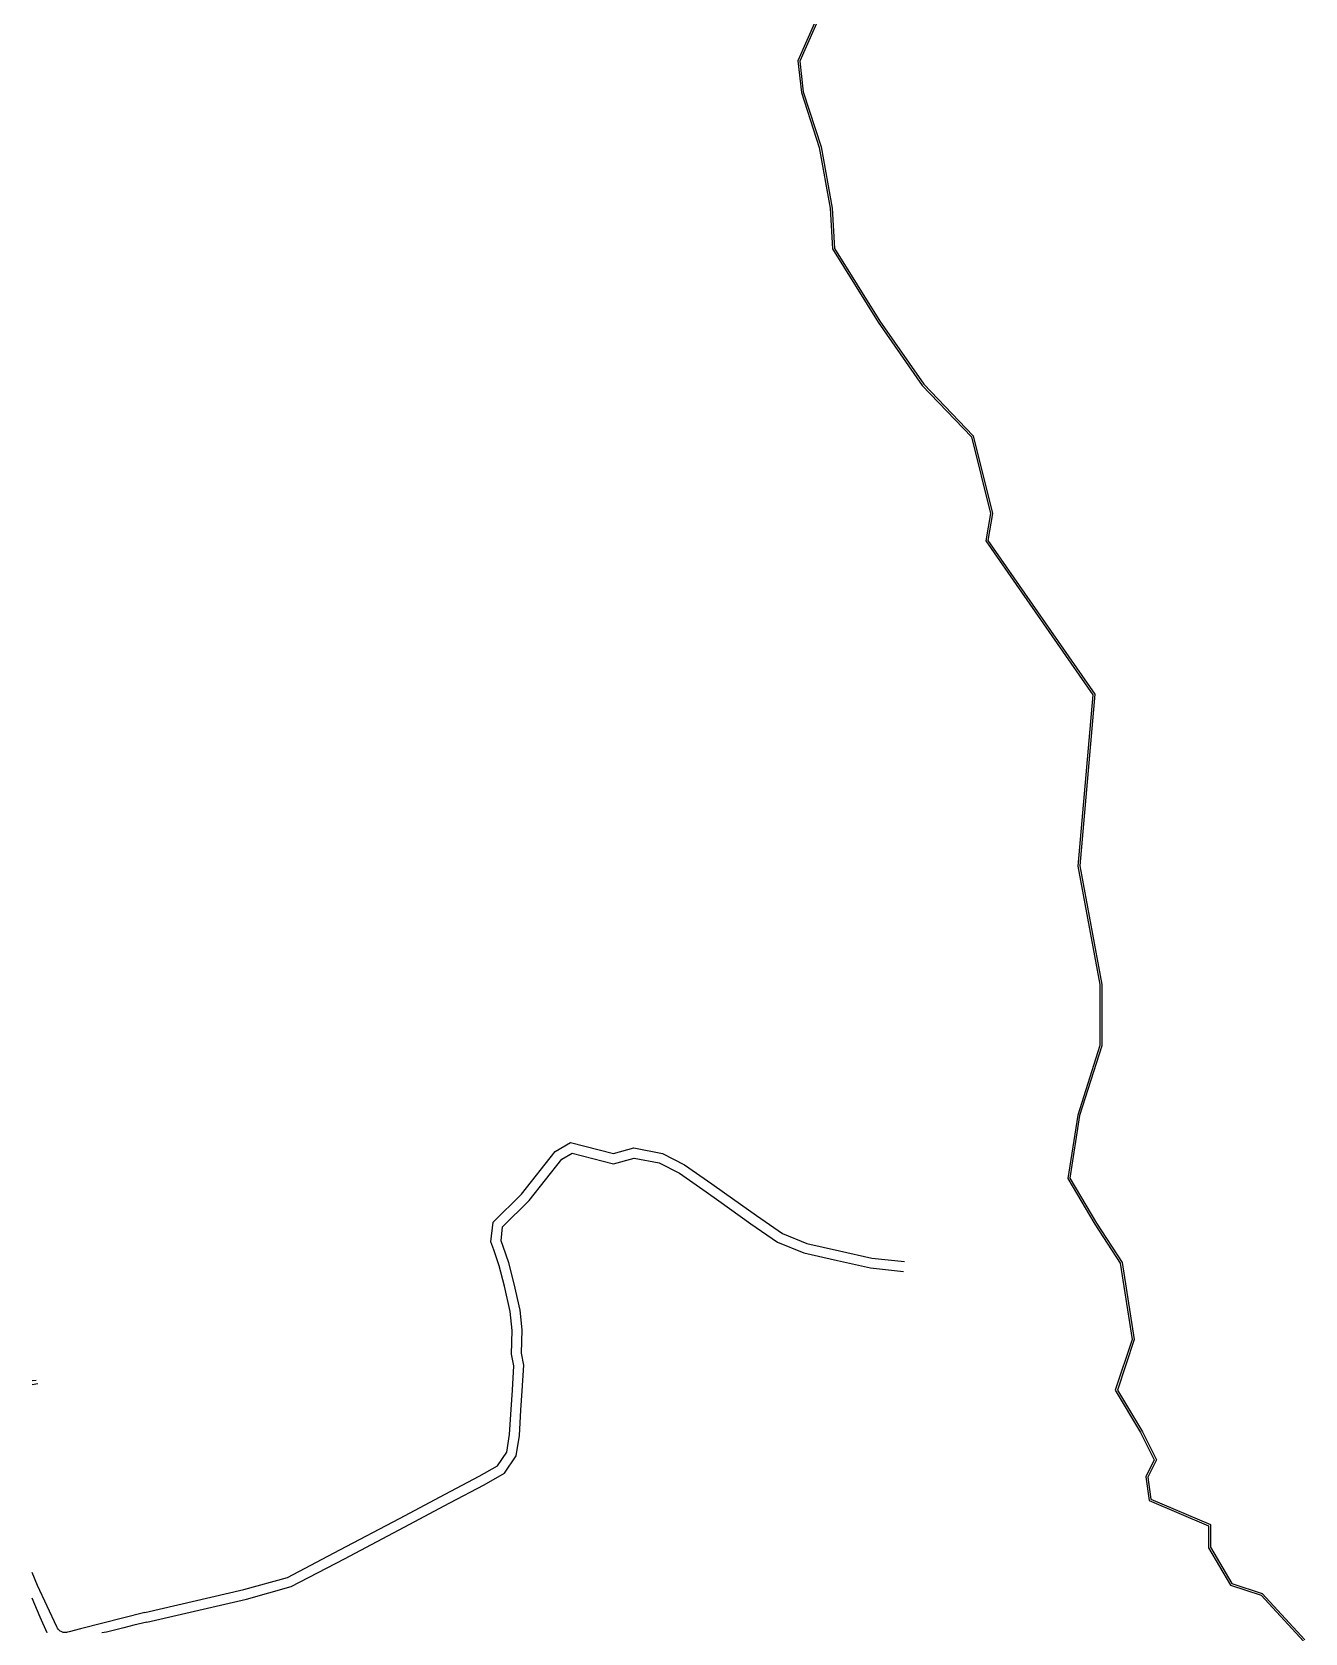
# Model space of a CAD drawing. Header units: millimetres. Extents: x 583 to 26013, y 350 to 21391.
# Drawn here: x 12591 to 13893, y 13884 to 15522 of the extents above; entities that cross this region are included whole.
import ezdxf

# ---------------------------------------------------------------- set-up
doc = ezdxf.new("R2010")
doc.units = ezdxf.units.MM
for name, color, linetype in [('105-QUADRAS_ESTRADAS', 80, 'Continuous'), ('110-CERCA_DE_ARAME', 10, 'Continuous'), ('RIOS', 140, 'Continuous')]:
    doc.layers.add(name, color=color, linetype=linetype)

msp = doc.modelspace()

# ---------------------------------------------------------------- linework, layer by layer
at = {"color": 0, "linetype": 'Continuous'}
for points in [[(12706.692, 13904.93778), (12807.9174, 13928.43055), (12852.36187, 13940.83781), (12905.88554, 13968.90597), (12966.95651, 14001.01313), (13013.52947, 14025.85102), (13048.50628, 14044.19104), (13067.15049, 14055.05328), (13076.64627, 14068.84858), (13079.43598, 14087.11289), (13081.06753, 14112.61551), (13082.33066, 14132.37955), (13083.98493, 14157.20928), (13081.54734, 14169.28539), (13082.17802, 14193.50852), (13080.23366, 14212.66876), (13074.34561, 14238.72715), (13068.91429, 14259.54481), (13063.35547, 14275.91166), (13060.4502, 14283.90387), (13062.62811, 14304.19879), (13091.84237, 14332.94531), (13126.16568, 14376.2925), (13141.92016, 14385.54946), (13185.70246, 14374.22603), (13206.43371, 14380.06468), (13235.90741, 14374.54549), (13258.29605, 14362.76955), (13286.42508, 14343.28159), (13299.25644, 14334.04095), (13332.08925, 14310.83384), (13358.39213, 14292.64774), (13383.39047, 14282.50376), (13416.84491, 14274.90368), (13450.03876, 14267.38319), (13483.32086, 14263.85677)], [(12708.51551, 13895.00241), (12810.41758, 13918.64233), (12856.10649, 13931.397), (12910.58086, 13959.96371), (12971.68293, 13992.08722), (13018.25105, 14016.92253), (13053.39602, 14035.35072), (13074.18825, 14047.46441), (13086.28041, 14065.0317), (13089.48708, 14086.02589), (13091.14693, 14111.97067), (13092.40923, 14131.72174), (13094.15232, 14157.88462), (13091.67365, 14170.16425), (13092.29133, 14193.88847), (13090.22024, 14214.29759), (13084.16053, 14241.11569), (13078.59506, 14262.44753), (13072.88442, 14279.26138), (13070.74235, 14285.15407), (13072.28525, 14299.53164), (13099.37224, 14326.18494), (13132.91116, 14368.54152), (13143.43531, 14374.72527), (13185.81461, 14363.7647), (13206.89727, 14369.70232), (13232.5526, 14364.89815), (13253.04991, 14354.11701), (13280.59752, 14335.03187), (13293.3903, 14325.819), (13326.30225, 14302.55595), (13353.5634, 14283.7073), (13380.35298, 14272.83646), (13414.60743, 14265.05463), (13448.38512, 14257.40187), (13482.25667, 14253.81299)]]:
    msp.add_lwpolyline(points, dxfattribs=at)
at = {"layer": '105-QUADRAS_ESTRADAS', "color": 0, "linetype": 'Continuous'}
for p, q in [((12595.41551, 14142.30241), (12591.21551, 14142.00241)), ((12591.21551, 14142.00241), (12591.21551, 14142.00241)), ((12597.21551, 14138.70241), (12591.21551, 14137.90241)), ((12591.21551, 14137.90241), (12591.21551, 14137.90241)), ((12684.91551, 13889.30241), (12667.21551, 13884.90241)), ((12695.21551, 13891.90241), (12684.91551, 13889.30241))]:
    msp.add_line(p, q, dxfattribs=at)
at = {"layer": '110-CERCA_DE_ARAME', "color": 0, "linetype": 'Continuous'}
for p, q in [((12591.21551, 13945.80241), (12591.21551, 13945.80241)), ((12596.91551, 13932.40241), (12591.21551, 13945.80241)), ((12591.21551, 13919.50241), (12591.21551, 13919.50241)), ((12599.51551, 13900.20241), (12591.21551, 13919.50241)), ((12616.41551, 13890.30241), (12596.91551, 13932.40241)), ((12706.51551, 13904.90241), (12640.71551, 13888.10241)), ((12606.61551, 13884.00241), (12599.51551, 13900.20241)), ((12617.11551, 13889.00241), (12616.41551, 13890.30241)), ((12618.01551, 13888.00241), (12617.11551, 13889.00241)), ((12618.71551, 13887.20241), (12618.01551, 13888.00241)), ((12619.41551, 13886.50241), (12618.71551, 13887.20241)), ((12620.11551, 13885.90241), (12619.41551, 13886.50241)), ((12640.71551, 13888.10241), (12629.21551, 13885.20241)), ((12708.51551, 13895.00241), (12695.21551, 13891.90241)), ((12606.61551, 13884.00241), (12606.61551, 13884.00241)), ((12620.91551, 13885.40241), (12620.11551, 13885.90241)), ((12621.81551, 13885.10241), (12620.91551, 13885.40241)), ((12623.11551, 13884.60241), (12621.81551, 13885.10241)), ((12623.91551, 13884.40241), (12623.11551, 13884.60241)), ((12624.71551, 13884.30241), (12623.91551, 13884.40241)), ((12625.41551, 13884.30241), (12624.71551, 13884.30241)), ((12626.31551, 13884.40241), (12625.41551, 13884.30241)), ((12627.31551, 13884.70241), (12626.31551, 13884.40241)), ((12629.21551, 13885.20241), (12627.31551, 13884.70241)), ((12667.21551, 13884.90241), (12662.61551, 13884.00241)), ((12662.61551, 13884.00241), (12662.61551, 13884.00241))]:
    msp.add_line(p, q, dxfattribs=at)
at = {"layer": 'RIOS', "lineweight": 25, "flags": 128}
for points in [[(13409.52982, 15572.60202), (13374.04621, 15491.88648), (13377.79721, 15459.78893), (13396.16418, 15403.52261), (13407.1585, 15341.1631), (13409.61605, 15299.60709), (13456.22333, 15224.67881), (13501.49404, 15159.87183), (13551.67986, 15107.30221), (13571.25405, 15029.05964), (13566.38206, 15000.91373), (13675.72161, 14843.61277), (13660.37268, 14668.44017), (13682.92181, 14547.11193), (13682.92181, 14484.72693), (13660.37268, 14413.67381), (13650.11132, 14348.79035), (13677.87736, 14302.00797), (13703.87568, 14262.1346), (13716.0341, 14184.14697), (13698.70188, 14132.16372), (13724.70021, 14088.8486), (13738.58323, 14061.1106), (13729.91712, 14043.77435), (13733.36632, 14019.5291), (13794.07218, 13993.52472), (13794.07218, 13971.0131), (13816.62131, 13932.87335), (13847.83654, 13922.4716), (13891.2102, 13875.68922)], [(13411.27763, 15571.60815), (13376.09575, 15491.57898), (13379.76049, 15460.21958), (13398.10928, 15404.00896), (13409.14819, 15341.39654), (13411.58258, 15300.23218), (13457.89344, 15225.78043), (13503.04615, 15161.14238), (13553.4917, 15108.30068), (13573.29684, 15029.13499), (13568.49274, 15001.38132), (13677.77719, 14844.15963), (13662.38886, 14668.53739), (13684.92181, 14547.2962), (13684.92181, 14484.41719), (13662.32458, 14413.2125), (13652.19948, 14349.19063), (13679.57572, 14303.06501), (13705.78564, 14262.86712), (13718.08505, 14183.97514), (13700.89025, 14132.40403), (13726.45443, 14089.81221), (13740.81947, 14061.11115), (13731.98507, 14043.43825), (13735.18793, 14020.92455), (13796.07218, 13994.84376), (13796.07218, 13971.56009), (13817.96259, 13934.53452), (13848.95486, 13924.20706), (13892.72976, 13876.99191)]]:
    msp.add_lwpolyline(points, dxfattribs=at)

doc.saveas('drawing.dxf')
